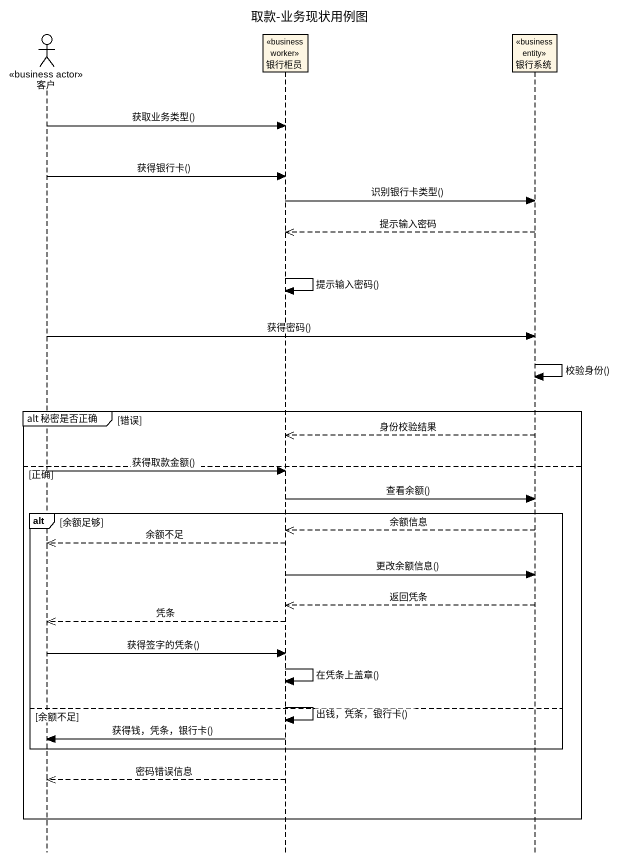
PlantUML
@startuml
title 取款-业务现状用例图
hide footbox
actor 客户 <<business actor>>
participant 银行柜员 <<business worker>>
participant 银行系统 <<business entity>>

客户 -> 银行柜员 : 获取业务类型()
客户 -> 银行柜员 : 获得银行卡()
银行柜员 -> 银行系统 : 识别银行卡类型()
银行系统 -->> 银行柜员 : 提示输入密码
银行柜员 -> 银行柜员 : 提示输入密码()
客户 -> 银行系统 : 获得密码()
银行系统 -> 银行系统 : 校验身份()
group alt 秘密是否正确 [错误]
  银行系统 -->> 银行柜员 : 身份校验结果
else 正确
  客户 -> 银行柜员 : 获得取款金额()
  银行柜员 -> 银行系统 : 查看余额()
  alt 余额足够
    银行系统 -->> 银行柜员 : 余额信息
    银行柜员 -->> 客户 : 余额不足
    银行柜员 -> 银行系统 : 更改余额信息()
    银行系统 -->> 银行柜员 : 返回凭条
    银行柜员 -->> 客户 : 凭条
    客户 -> 银行柜员 : 获得签字的凭条()
    银行柜员 -> 银行柜员 : 在凭条上盖章()
    银行柜员 -> 银行柜员 : 出钱，凭条，银行卡()
  else 余额不足
    银行柜员 -> 客户 : 获得钱，凭条，银行卡()
  end
  银行柜员 -->> 客户 : 密码错误信息
end
@enduml
